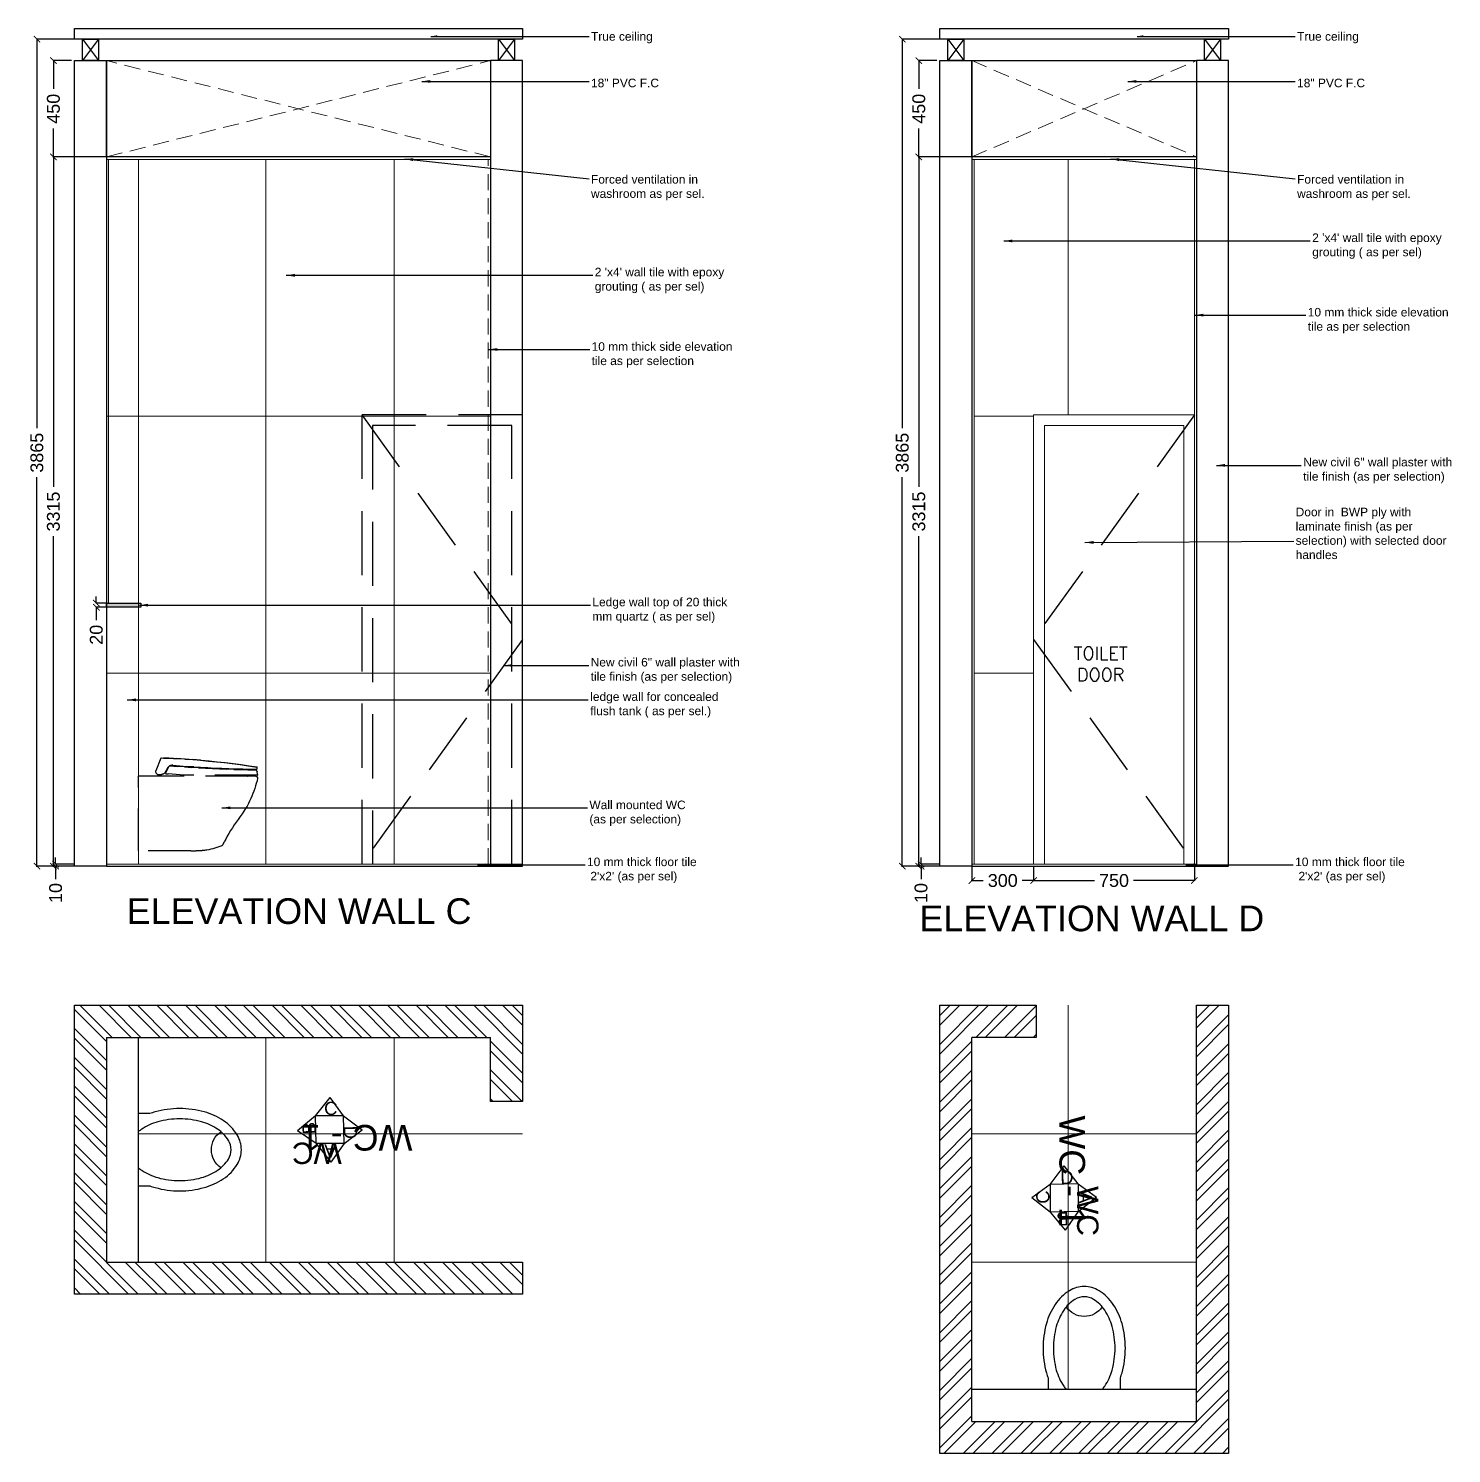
# Model space of a CAD drawing. Header units: millimetres. Extents: x 1464389 to 1998638, y -29162 to 256806.
# Drawn here: x 1961031 to 1967682, y 176559 to 183219 of the extents above; entities that cross this region are included whole.
import ezdxf

# ---------------------------------------------------------------- set-up
doc = ezdxf.new("R2010")
doc.units = ezdxf.units.MM
doc.header["$LTSCALE"] = 15
doc.header["$PDMODE"] = 35
doc.linetypes.add('DASHED', pattern=[0.75, 0.5, -0.25])
doc.linetypes.add('DASHED2', pattern=[0.375, 0.25, -0.125])
doc.layers.get('0').update_dxf_attribs({"lineweight": 5})
for name, color, linetype in [('A-WALL', 5, 'Continuous'), ('LS_DR_Washbasin', 165, 'Continuous'), ('NEW WALL', 5, 'Continuous'), ('Text', 250, 'Continuous')]:
    doc.layers.add(name, color=color, linetype=linetype)
for name, color, linetype, lineweight in [('dimension', 1, 'Continuous', 25), ('false ceiling', 124, 'Continuous', 9), ('floor tiling line', 6, 'Continuous', 5), ('HACH', 252, 'Continuous', 13), ('ledge wall line', 252, 'Continuous', 13), ('LS_DR_Door', 34, 'Continuous', 5), ('LS_DR_TEXT', 7, 'Continuous', 13), ('WALL TILE', 4, 'Continuous', 5)]:
    doc.layers.add(name, color=color, linetype=linetype, lineweight=lineweight)
doc.layers.add('Furnitures', color=7, linetype='Continuous', lineweight=25, true_color=0x753b00)
doc.styles.add('ARIAL', font='arial.ttf')
doc.styles.add('ROMANS', font='romans.shx')
doc.dimstyles.new('SC-25', dxfattribs={"dimtxt": 60, "dimasz": 30, "dimexe": 0, "dimexo": 0, "dimgap": 25, "dimtad": 0, "dimdec": 0, "dimzin": 0, "dimdsep": 46, "dimtxsty": 'ARIAL', "dimblk": 'ARCHTICK', "dimcen": 0.09, "dimdle": 3, "dimclrd": 251, "dimclre": 251, "dimclrt": 1, "dimadec": 0, "dimazin": 0, "dimtfac": 1, "dimtdec": 0, "dimtofl": 0, "dimtmove": 0, "dimatfit": 2, "dimfxl": 100, "dimtolj": 1, "dimtzin": 0, "dimarcsym": 0})

# ---------------------------------------------------------------- blocks, each defined once
blk = doc.blocks.new('EWC')
at = {"layer": 'Furnitures'}
for points in [[(0, 0), (0, 53.5, -0.020439), (-7.7, 77.5, -0.067459), (-23.3, 192.3, -0.067459), (-7.7, 307.1, -0.079812), (33.1, 396.3, -0.107118), (99.9, 461, -0.139889), (169, 480.8, -0.139889), (238.1, 461, -0.107118), (305, 396.3, -0.079812), (345.8, 307.1, -0.067459), (361.3, 192.3, -0.067459), (345.8, 77.5, -0.020439), (338.1, 53.5), (338.1, 0)], [(84.3, 0, -0.027307), (73.1, 15, -0.079812), (38.6, 90.3, -0.067459), (24.8, 192.3, -0.067459), (38.6, 294.3, -0.079812), (73.1, 369.6, -0.107118), (125.3, 420.2, -0.139889), (169, 432.7, -0.139889), (212.8, 420.2, -0.107118), (265, 369.6, -0.079812), (299.4, 294.3, -0.067459), (313.3, 192.3, -0.067459), (299.4, 90.3, -0.079812), (265, 15, -0.027307), (253.8, 0, -0.139889)]]:
    blk.add_lwpolyline(points, format="xyb", dxfattribs=at)
blk.add_arc((169, 441.9), 101.3, 213.89944, 326.10056, dxfattribs=at)
blk = doc.blocks.new('HINGE')
at = {"color": 159, "ltscale": 0.25, "true_color": 0x22346e}
for p, q in [((1597563.1, -297517.5), (1597638.1, -297617.5)), ((1597638.1, -297517.5), (1597563.1, -297617.5))]:
    blk.add_line(p, q, dxfattribs=at)
blk.add_lwpolyline([(1597638.1, -297517.5), (1597638.1, -297617.5), (1597563.1, -297617.5), (1597563.1, -297517.5), (1597638.1, -297517.5)], dxfattribs=at)
blk = doc.blocks.new('Toto ls')
at = {"layer": 'Furnitures', "linetype": 'DASHED'}
for p, q in [((-6.59, 8.18), (-7.46, 5.92)), ((-6.59, 8.18), (-6.58, 8.19)), ((-6.59, 8.18), (-6.59, 8.18)), ((-6.58, 8.19), (-6.57, 8.2)), ((-6.57, 8.2), (-6.56, 8.21)), ((-6.57, 8.2), (-6.57, 8.2)), ((-6.56, 8.21), (-6.55, 8.21)), ((-6.55, 8.21), (-6.54, 8.22)), ((-6.54, 8.22), (-6.53, 8.22)), ((-6.54, 8.22), (-6.54, 8.22)), ((-6.53, 8.22), (-6.52, 8.23)), ((-6.52, 8.23), (-6.51, 8.23)), ((-6.51, 8.23), (-6.5, 8.23)), ((-6.5, 8.23), (-6.13, 8.21)), ((-6.5, 8.23), (-5.15, 8.18)), ((-6.13, 8.21), (-5.15, 8.18)), ((-5.17, 8.17), (-6.13, 8.21)), ((-5.15, 8.18), (-5.17, 8.17)), ((-5.17, 8.17), (-4.36, 8.13)), ((-5.15, 8.18), (-3.72, 8.12)), ((-4.36, 8.13), (-5.15, 8.18)), ((-4.36, 8.13), (-3.76, 8.1)), ((-4.36, 8.13), (-3.72, 8.12)), ((-2.36, 8.02), (-3.76, 8.1)), ((-3.72, 8.12), (-2.3, 8.04)), ((-2.36, 8.02), (-0.95, 7.92)), ((-2.3, 8.04), (-0.88, 7.94)), ((0.45, 7.81), (-0.95, 7.92)), ((-0.88, 7.94), (0.54, 7.83)), ((0.45, 7.81), (1.85, 7.68)), ((0.54, 7.83), (1.96, 7.7)), ((1.85, 7.68), (3.25, 7.54)), ((1.96, 7.7), (3.38, 7.56)), ((3.38, 7.56), (4.8, 7.41)), ((-7.48, 5.84), (-7.46, 5.92)), ((-7.48, 5.76), (-7.48, 5.84)), ((-7.47, 5.68), (-7.48, 5.76)), ((-7.44, 5.6), (-7.47, 5.68)), ((-7.41, 5.52), (-7.44, 5.6)), ((-7.37, 5.45), (-7.41, 5.52)), ((-7.31, 5.39), (-7.37, 5.45)), ((-7.25, 5.33), (-7.31, 5.39)), ((-7.18, 5.29), (-7.25, 5.33)), ((-7.11, 5.25), (-7.18, 5.29)), ((-7.03, 5.23), (-7.11, 5.25)), ((-6.95, 5.22), (-7.03, 5.23)), ((-6.85, 5.21), (-6.95, 5.22)), ((-6.76, 5.22), (-6.85, 5.21)), ((-6.66, 5.23), (-6.76, 5.22)), ((-6.56, 5.25), (-6.66, 5.23)), ((-6.47, 5.27), (-6.56, 5.25)), ((-6.38, 5.3), (-6.47, 5.27)), ((-6.29, 5.34), (-6.38, 5.3)), ((-6.2, 5.38), (-6.29, 5.34)), ((-6.11, 5.43), (-6.2, 5.38)), ((-6.03, 5.49), (-6.11, 5.43)), ((-5.96, 5.55), (-6.03, 5.49)), ((-5.88, 5.61), (-5.96, 5.55)), ((-5.36, 6.53), (-5.88, 5.61)), ((-5.76, 5.5), (-5.25, 6.59)), ((-5.76, 5.5), (-5.76, 5.5)), ((-5.76, 5.5), (-5.76, 5.49)), ((-5.76, 5.49), (-5.75, 5.48)), ((-5.75, 5.48), (-5.75, 5.47)), ((-5.75, 5.47), (-5.74, 5.47)), ((-5.74, 5.47), (-5.74, 5.46)), ((-5.74, 5.46), (-5.73, 5.46)), ((-5.74, 5.46), (-5.74, 5.46)), ((-5.73, 5.46), (-5.73, 5.45)), ((-5.73, 5.45), (-5.72, 5.45)), ((-5.72, 5.45), (-5.71, 5.44)), ((-5.71, 5.44), (-5.7, 5.44)), ((-5.7, 5.44), (-5.7, 5.44)), ((-5.7, 5.44), (-5.32, 5.39)), ((-5.31, 6.59), (-5.36, 6.53)), ((-2.48, 5.18), (-5.32, 5.39)), ((-5.25, 6.65), (-5.31, 6.59)), ((-5.19, 6.71), (-5.25, 6.65)), ((-5.23, 6.62), (-5.25, 6.59)), ((-5.21, 6.65), (-5.23, 6.62)), ((-5.19, 6.68), (-5.21, 6.65)), ((-5.13, 6.75), (-5.19, 6.71)), ((-5.17, 6.71), (-5.19, 6.68)), ((-5.14, 6.73), (-5.17, 6.71)), ((-5.12, 6.75), (-5.14, 6.73)), ((-5.06, 6.8), (-5.13, 6.75)), ((-5.12, 6.75), (-5.12, 6.75)), ((-5.11, 6.75), (-5.12, 6.75)), ((-5.09, 6.77), (-5.11, 6.75)), ((-5.05, 6.79), (-5.09, 6.77)), ((-4.98, 6.84), (-5.06, 6.8)), ((-5.02, 6.81), (-5.05, 6.79)), ((-4.99, 6.82), (-5.02, 6.81)), ((-4.95, 6.83), (-4.99, 6.82)), ((-4.91, 6.87), (-4.98, 6.84)), ((-4.92, 6.83), (-4.95, 6.83)), ((-4.92, 6.83), (-3.67, 6.73)), ((-4.83, 6.89), (-4.91, 6.87)), ((-4.75, 6.91), (-4.83, 6.89)), ((-4.67, 6.92), (-4.75, 6.91)), ((-4.58, 6.92), (-4.67, 6.92)), ((-4.5, 6.92), (-4.58, 6.92)), ((-4.5, 6.92), (-3.26, 6.82)), ((-2.42, 6.64), (-3.67, 6.73)), ((-3.26, 6.82), (-2.02, 6.73)), ((10.47, 5.16), (-2.48, 5.18)), ((-2.42, 6.64), (-1.18, 6.56)), ((-0.78, 6.65), (-2.02, 6.73)), ((0.07, 6.48), (-1.18, 6.56)), ((-0.78, 6.65), (0.45, 6.57)), ((0.07, 6.48), (1.32, 6.41)), ((0.45, 6.57), (1.7, 6.51)), ((1.32, 6.41), (2.56, 6.34)), ((1.7, 6.51), (2.94, 6.44)), ((2.56, 6.34), (3.81, 6.29)), ((2.94, 6.44), (4.18, 6.39)), ((3.25, 7.54), (4.65, 7.39)), ((3.81, 6.29), (5.06, 6.24)), ((4.18, 6.39), (5.42, 6.34)), ((4.65, 7.39), (6.04, 7.22)), ((4.8, 7.41), (6.21, 7.24)), ((6.31, 6.19), (5.06, 6.24)), ((5.42, 6.34), (6.66, 6.31)), ((6.04, 7.22), (7.44, 7.04)), ((6.21, 7.24), (7.63, 7.05)), ((6.31, 6.19), (7.56, 6.16)), ((6.66, 6.31), (7.9, 6.27)), ((7.44, 7.04), (8.83, 6.85)), ((7.56, 6.16), (8.81, 6.13)), ((7.63, 7.05), (9.04, 6.85)), ((7.9, 6.27), (9.14, 6.25)), ((8.81, 6.13), (10.06, 6.11)), ((8.83, 6.85), (10.4, 6.61)), ((9.04, 6.85), (10.45, 6.64)), ((9.14, 6.25), (10.38, 6.23)), ((10.11, 6.1), (10.06, 6.11)), ((10.16, 6.09), (10.11, 6.1)), ((10.21, 6.07), (10.16, 6.09)), ((10.21, 6.07), (10.25, 6.05)), ((10.29, 6.02), (10.25, 6.05)), ((10.33, 5.99), (10.29, 6.02)), ((10.33, 5.99), (10.33, 5.99)), ((10.33, 5.99), (10.37, 5.95)), ((10.4, 5.91), (10.37, 5.95)), ((10.45, 6.23), (10.38, 6.23)), ((10.45, 6.64), (10.4, 6.61)), ((10.43, 5.87), (10.4, 5.91)), ((10.43, 5.87), (10.45, 5.82)), ((10.45, 6.23), (10.45, 6.64)), ((10.46, 5.77), (10.45, 5.82)), ((10.47, 5.72), (10.46, 5.77)), ((10.5, 5.5), (10.47, 5.72)), ((10.47, 5.16), (10.48, 5.16)), ((10.49, 5.16), (10.48, 5.16)), ((10.49, 5.17), (10.5, 5.49)), ((10.5, 5.17), (10.49, 5.17)), ((10.49, 5.16), (10.49, 5.17)), ((10.5, 5.49), (10.5, 5.5)), ((10.5, 5.17), (10.5, 5.49)), ((10.5, 5.49), (10.5, 5.49)), ((10.51, 5.17), (10.5, 5.49)), ((10.5, 5.17), (10.5, 5.49)), ((10.54, 5.22), (10.5, 5.49)), ((10.51, 5.18), (10.5, 5.49)), ((10.5, 5.17), (10.5, 5.17)), ((10.5, 5.17), (10.51, 5.17)), ((10.51, 5.18), (10.52, 5.19)), ((10.51, 5.18), (10.51, 5.18)), ((10.51, 5.17), (10.51, 5.18)), ((10.52, 5.19), (10.53, 5.2)), ((10.52, 5.19), (10.52, 5.19)), ((10.53, 5.21), (10.54, 5.22)), ((10.53, 5.21), (10.53, 5.2)), ((10.53, 5.2), (10.53, 5.2)), ((-10.54, -8.23), (-10.54, 4.97)), ((-5.6, 4.97), (-10.54, 4.97)), ((8.8, 4.97), (-5.6, 4.97)), ((8.76, 4.96), (8.75, 4.95)), ((8.79, 4.96), (8.76, 4.96)), ((8.8, 4.97), (8.79, 4.96)), ((10.22, 4.97), (8.8, 4.97)), ((10.03, 2.81), (9.87, 2.36)), ((10.17, 3.26), (10.03, 2.81)), ((10.3, 3.71), (10.17, 3.26)), ((10.22, 4.97), (10.26, 4.96)), ((10.26, 4.96), (10.31, 4.95)), ((10.42, 4.16), (10.3, 3.71)), ((10.31, 4.95), (10.35, 4.94)), ((10.35, 4.94), (10.39, 4.92)), ((10.39, 4.92), (10.42, 4.89)), ((10.42, 4.89), (10.45, 4.86)), ((10.53, 4.62), (10.42, 4.16)), ((10.45, 4.86), (10.48, 4.83)), ((10.48, 4.83), (10.5, 4.79)), ((10.5, 4.79), (10.52, 4.75)), ((10.52, 4.75), (10.53, 4.7)), ((10.54, 4.66), (10.53, 4.7)), ((10.54, 4.66), (10.53, 4.62)), ((8.89, 0.15), (8.65, -0.28)), ((9.11, 0.59), (8.89, 0.15)), ((9.32, 1.03), (9.11, 0.59)), ((9.52, 1.47), (9.32, 1.03)), ((9.7, 1.92), (9.52, 1.47)), ((9.87, 2.36), (9.7, 1.92)), ((7.44, -2.15), (7.08, -2.64)), ((7.79, -1.67), (7.44, -2.15)), ((8.11, -1.19), (7.79, -1.67)), ((8.4, -0.71), (8.11, -1.19)), ((8.65, -0.28), (8.4, -0.71)), ((5.75, -4.62), (5.45, -5.12)), ((6.06, -4.12), (5.75, -4.62)), ((6.39, -3.62), (6.06, -4.12)), ((6.73, -3.13), (6.39, -3.62)), ((7.08, -2.64), (6.73, -3.13)), ((3.69, -7.51), (3.33, -7.64)), ((4.04, -7.38), (3.69, -7.51)), ((4.11, -7.34), (4.04, -7.38)), ((4.18, -7.3), (4.11, -7.34)), ((4.24, -7.26), (4.18, -7.3)), ((4.3, -7.2), (4.24, -7.26)), ((4.35, -7.14), (4.3, -7.2)), ((4.4, -7.08), (4.35, -7.14)), ((4.44, -7.01), (4.4, -7.08)), ((4.47, -6.93), (4.44, -7.01)), ((4.47, -6.93), (4.63, -6.62)), ((4.89, -6.12), (4.63, -6.62)), ((5.16, -5.62), (4.89, -6.12)), ((5.45, -5.12), (5.16, -5.62)), ((-1.34, -8.23), (-10.54, -8.23)), ((-1.26, -8.23), (-1.34, -8.23)), ((-1.26, -8.23), (-0.35, -8.22)), ((-0.15, -8.22), (-0.35, -8.22)), ((-0.04, -8.21), (-0.15, -8.22)), ((0.08, -8.21), (-0.04, -8.21)), ((0.21, -8.21), (0.08, -8.21)), ((0.28, -8.2), (0.21, -8.21)), ((0.34, -8.2), (0.28, -8.2)), ((0.48, -8.19), (0.34, -8.2)), ((0.63, -8.18), (0.48, -8.19)), ((0.74, -8.17), (0.63, -8.18)), ((0.79, -8.17), (0.74, -8.17)), ((0.96, -8.15), (0.79, -8.17)), ((1.14, -8.13), (0.96, -8.15)), ((1.15, -8.13), (1.14, -8.13)), ((1.33, -8.11), (1.15, -8.13)), ((1.43, -8.09), (1.33, -8.11)), ((1.52, -8.08), (1.43, -8.09)), ((1.55, -8.07), (1.52, -8.08)), ((1.88, -8.01), (1.55, -8.07)), ((2.25, -7.94), (1.88, -8.01)), ((2.61, -7.85), (2.25, -7.94)), ((2.97, -7.75), (2.61, -7.85)), ((3.33, -7.64), (2.97, -7.75))]:
    blk.add_line(p, q, dxfattribs=at)
blk = doc.blocks.new('_ArchTick')
at = {"color": 0, "linetype": 'ByBlock', "const_width": 0.15}
blk.add_lwpolyline([(-0.5, -0.5), (0.5, 0.5)], dxfattribs=at)
blk = doc.blocks.new('*D2968')
at = {"layer": 'Defpoints', "color": 0, "ltscale": 0.25, "transparency": 16777216}
for p in [(1961245.5, 183168.5), (1961070.5, 179303.5), (1961245.5, 179303.5)]:
    blk.add_point(p, dxfattribs=at)
at = {"layer": 'dimension', "color": 251, "lineweight": -2, "ltscale": 0.25, "transparency": 16777216}
for p, q in [((1961070.5, 183171.5), (1961070.5, 181350.8)), ((1961245.5, 183168.5), (1961070.5, 183168.5)), ((1961070.5, 179300.5), (1961070.5, 181121.2)), ((1961245.5, 179303.5), (1961070.5, 179303.5))]:
    blk.add_line(p, q, dxfattribs=at)
at = {"layer": 'dimension', "color": 251, "lineweight": -2, "ltscale": 0.25, "transparency": 16777216, "xscale": 30, "yscale": 30, "zscale": 30}
for p, rotation in [((1961070.5, 183168.5), 90), ((1961070.5, 179303.5), 270)]:
    blk.add_blockref('_ArchTick', p, dxfattribs=dict(at, rotation=rotation))
at = {"layer": 'dimension', "color": 1, "ltscale": 0.25, "transparency": 16777216, "insert": (1961070.5, 181236), "char_height": 60, "attachment_point": 5, "rotation": 90, "style": 'ARIAL'}
blk.add_mtext('\\A1;3865', dxfattribs=at)
blk = doc.blocks.new('*D2969')
at = {"layer": 'Defpoints', "color": 0, "ltscale": 0.25, "transparency": 16777216}
for p in [(1961158, 179303.5), (1961245.5, 179313.5), (1961245.5, 179303.5)]:
    blk.add_point(p, dxfattribs=at)
at = {"layer": 'dimension', "color": 251, "lineweight": -2, "ltscale": 0.25, "transparency": 16777216}
for p, q in [((1961158, 179313.5), (1961158, 179343.5)), ((1961245.5, 179313.5), (1961158, 179313.5)), ((1961245.5, 179303.5), (1961158, 179303.5)), ((1961158, 179303.5), (1961158, 179243.5))]:
    blk.add_line(p, q, dxfattribs=at)
at = {"layer": 'dimension', "color": 251, "lineweight": -2, "ltscale": 0.25, "transparency": 16777216, "xscale": 30, "yscale": 30, "zscale": 30}
for p, rotation in [((1961158, 179313.5), 270), ((1961158, 179303.5), 90)]:
    blk.add_blockref('_ArchTick', p, dxfattribs=dict(at, rotation=rotation))
at = {"layer": 'dimension', "color": 1, "ltscale": 0.25, "transparency": 16777216, "insert": (1961158, 179178.5), "char_height": 60, "attachment_point": 5, "rotation": 90, "style": 'ARIAL'}
blk.add_mtext('\\A1;10', dxfattribs=at)
blk = doc.blocks.new('*D2970')
at = {"layer": 'Defpoints', "color": 0, "ltscale": 0.25, "transparency": 16777216}
for p in [(1961147.7, 183068.5), (1961231.6, 183068.5), (1961231.6, 182618.5)]:
    blk.add_point(p, dxfattribs=at)
at = {"layer": 'dimension', "color": 251, "lineweight": -2, "ltscale": 0.25, "transparency": 16777216}
for p, q in [((1961147.7, 183071.5), (1961147.7, 182935.9)), ((1961231.6, 183068.5), (1961147.7, 183068.5)), ((1961147.7, 182615.5), (1961147.7, 182751.2)), ((1961231.6, 182618.5), (1961147.7, 182618.5))]:
    blk.add_line(p, q, dxfattribs=at)
at = {"layer": 'dimension', "color": 251, "lineweight": -2, "ltscale": 0.25, "transparency": 16777216, "xscale": 30, "yscale": 30, "zscale": 30}
for p, rotation in [((1961147.7, 183068.5), 90), ((1961147.7, 182618.5), 270)]:
    blk.add_blockref('_ArchTick', p, dxfattribs=dict(at, rotation=rotation))
at = {"layer": 'dimension', "color": 1, "ltscale": 0.25, "transparency": 16777216, "insert": (1961147.7, 182843.5), "char_height": 60, "attachment_point": 5, "rotation": 90, "style": 'ARIAL'}
blk.add_mtext('\\A1;450', dxfattribs=at)
blk = doc.blocks.new('*D2971')
at = {"layer": 'Defpoints', "color": 0, "ltscale": 0.25, "transparency": 16777216}
for p in [(1961348.2, 180513.5), (1961395.6, 180533.5), (1961395.6, 180513.5)]:
    blk.add_point(p, dxfattribs=at)
at = {"layer": 'dimension', "color": 251, "lineweight": -2, "ltscale": 0.25, "transparency": 16777216}
for p, q in [((1961348.2, 180533.5), (1961348.2, 180563.5)), ((1961395.6, 180533.5), (1961348.2, 180533.5)), ((1961395.6, 180513.5), (1961348.2, 180513.5)), ((1961348.2, 180513.5), (1961348.2, 180453.5))]:
    blk.add_line(p, q, dxfattribs=at)
at = {"layer": 'dimension', "color": 251, "lineweight": -2, "ltscale": 0.25, "transparency": 16777216, "xscale": 30, "yscale": 30, "zscale": 30}
for p, rotation in [((1961348.2, 180533.5), 270), ((1961348.2, 180513.5), 90)]:
    blk.add_blockref('_ArchTick', p, dxfattribs=dict(at, rotation=rotation))
at = {"layer": 'dimension', "color": 1, "ltscale": 0.25, "transparency": 16777216, "insert": (1961348.2, 180385.2), "char_height": 60, "attachment_point": 5, "rotation": 90, "style": 'ARIAL'}
blk.add_mtext('\\A1;20', dxfattribs=at)
blk = doc.blocks.new('*D2972')
at = {"layer": 'Defpoints', "color": 0, "ltscale": 0.25, "transparency": 16777216}
for p in [(1961395.5, 182618.5), (1961147.7, 179303.5), (1961395.5, 179303.5)]:
    blk.add_point(p, dxfattribs=at)
at = {"layer": 'dimension', "color": 251, "lineweight": -2, "ltscale": 0.25, "transparency": 16777216}
for p, q in [((1961147.7, 182621.5), (1961147.7, 181075.8)), ((1961395.5, 182618.5), (1961147.7, 182618.5)), ((1961147.7, 179300.5), (1961147.7, 180846.2)), ((1961395.5, 179303.5), (1961147.7, 179303.5))]:
    blk.add_line(p, q, dxfattribs=at)
at = {"layer": 'dimension', "color": 251, "lineweight": -2, "ltscale": 0.25, "transparency": 16777216, "xscale": 30, "yscale": 30, "zscale": 30}
for p, rotation in [((1961147.7, 182618.5), 90), ((1961147.7, 179303.5), 270)]:
    blk.add_blockref('_ArchTick', p, dxfattribs=dict(at, rotation=rotation))
at = {"layer": 'dimension', "color": 1, "ltscale": 0.25, "transparency": 16777216, "insert": (1961147.7, 180961), "char_height": 60, "attachment_point": 5, "rotation": 90, "style": 'ARIAL'}
blk.add_mtext('\\A1;3315', dxfattribs=at)
blk = doc.blocks.new('*D2973')
at = {"layer": 'Defpoints', "color": 0, "ltscale": 0.25, "transparency": 16777216}
for p in [(1965290.3, 183168.5), (1965115.3, 179303.5), (1965290.3, 179303.5)]:
    blk.add_point(p, dxfattribs=at)
at = {"layer": 'dimension', "color": 251, "lineweight": -2, "ltscale": 0.25, "transparency": 16777216}
for p, q in [((1965115.3, 183171.5), (1965115.3, 181350.8)), ((1965290.3, 183168.5), (1965115.3, 183168.5)), ((1965115.3, 179300.5), (1965115.3, 181121.2)), ((1965290.3, 179303.5), (1965115.3, 179303.5))]:
    blk.add_line(p, q, dxfattribs=at)
at = {"layer": 'dimension', "color": 251, "lineweight": -2, "ltscale": 0.25, "transparency": 16777216, "xscale": 30, "yscale": 30, "zscale": 30}
for p, rotation in [((1965115.3, 183168.5), 90), ((1965115.3, 179303.5), 270)]:
    blk.add_blockref('_ArchTick', p, dxfattribs=dict(at, rotation=rotation))
at = {"layer": 'dimension', "color": 1, "ltscale": 0.25, "transparency": 16777216, "insert": (1965115.3, 181236), "char_height": 60, "attachment_point": 5, "rotation": 90, "style": 'ARIAL'}
blk.add_mtext('\\A1;3865', dxfattribs=at)
blk = doc.blocks.new('*D2974')
at = {"layer": 'Defpoints', "color": 0, "ltscale": 0.25, "transparency": 16777216}
for p in [(1965202.8, 179303.5), (1965290.3, 179313.5), (1965290.3, 179303.5)]:
    blk.add_point(p, dxfattribs=at)
at = {"layer": 'dimension', "color": 251, "lineweight": -2, "ltscale": 0.25, "transparency": 16777216}
for p, q in [((1965202.8, 179313.5), (1965202.8, 179343.5)), ((1965290.3, 179313.5), (1965202.8, 179313.5)), ((1965290.3, 179303.5), (1965202.8, 179303.5)), ((1965202.8, 179303.5), (1965202.8, 179243.5))]:
    blk.add_line(p, q, dxfattribs=at)
at = {"layer": 'dimension', "color": 251, "lineweight": -2, "ltscale": 0.25, "transparency": 16777216, "xscale": 30, "yscale": 30, "zscale": 30}
for p, rotation in [((1965202.8, 179313.5), 270), ((1965202.8, 179303.5), 90)]:
    blk.add_blockref('_ArchTick', p, dxfattribs=dict(at, rotation=rotation))
at = {"layer": 'dimension', "color": 1, "ltscale": 0.25, "transparency": 16777216, "insert": (1965202.8, 179178.5), "char_height": 60, "attachment_point": 5, "rotation": 90, "style": 'ARIAL'}
blk.add_mtext('\\A1;10', dxfattribs=at)
blk = doc.blocks.new('*D2975')
at = {"layer": 'Defpoints', "color": 0, "ltscale": 0.25, "transparency": 16777216}
for p in [(1965192.5, 183068.5), (1965276.4, 183068.5), (1965276.4, 182618.5)]:
    blk.add_point(p, dxfattribs=at)
at = {"layer": 'dimension', "color": 251, "lineweight": -2, "ltscale": 0.25, "transparency": 16777216}
for p, q in [((1965192.5, 183071.5), (1965192.5, 182935.9)), ((1965276.4, 183068.5), (1965192.5, 183068.5)), ((1965192.5, 182615.5), (1965192.5, 182751.2)), ((1965276.4, 182618.5), (1965192.5, 182618.5))]:
    blk.add_line(p, q, dxfattribs=at)
at = {"layer": 'dimension', "color": 251, "lineweight": -2, "ltscale": 0.25, "transparency": 16777216, "xscale": 30, "yscale": 30, "zscale": 30}
for p, rotation in [((1965192.5, 183068.5), 90), ((1965192.5, 182618.5), 270)]:
    blk.add_blockref('_ArchTick', p, dxfattribs=dict(at, rotation=rotation))
at = {"layer": 'dimension', "color": 1, "ltscale": 0.25, "transparency": 16777216, "insert": (1965192.5, 182843.5), "char_height": 60, "attachment_point": 5, "rotation": 90, "style": 'ARIAL'}
blk.add_mtext('\\A1;450', dxfattribs=at)
blk = doc.blocks.new('*D2976')
at = {"layer": 'Defpoints', "color": 0, "ltscale": 0.25, "transparency": 16777216}
for p in [(1965440.3, 182618.5), (1965192.5, 179303.5), (1965440.3, 179303.5)]:
    blk.add_point(p, dxfattribs=at)
at = {"layer": 'dimension', "color": 251, "lineweight": -2, "ltscale": 0.25, "transparency": 16777216}
for p, q in [((1965192.5, 182621.5), (1965192.5, 181075.8)), ((1965440.3, 182618.5), (1965192.5, 182618.5)), ((1965192.5, 179300.5), (1965192.5, 180846.2)), ((1965440.3, 179303.5), (1965192.5, 179303.5))]:
    blk.add_line(p, q, dxfattribs=at)
at = {"layer": 'dimension', "color": 251, "lineweight": -2, "ltscale": 0.25, "transparency": 16777216, "xscale": 30, "yscale": 30, "zscale": 30}
for p, rotation in [((1965192.5, 182618.5), 90), ((1965192.5, 179303.5), 270)]:
    blk.add_blockref('_ArchTick', p, dxfattribs=dict(at, rotation=rotation))
at = {"layer": 'dimension', "color": 1, "ltscale": 0.25, "transparency": 16777216, "insert": (1965192.5, 180961), "char_height": 60, "attachment_point": 5, "rotation": 90, "style": 'ARIAL'}
blk.add_mtext('\\A1;3315', dxfattribs=at)
blk = doc.blocks.new('*D2982')
at = {"layer": 'Defpoints', "color": 0, "ltscale": 0.25, "transparency": 16777216}
for p in [(1965440.3, 179303.5), (1965729.1, 179303.5), (1965729.1, 179236.5)]:
    blk.add_point(p, dxfattribs=at)
at = {"layer": 'dimension', "color": 251, "lineweight": -2, "ltscale": 0.25, "transparency": 16777216}
for p, q in [((1965440.3, 179303.5), (1965440.3, 179236.5)), ((1965729.1, 179303.5), (1965729.1, 179236.5)), ((1965437.3, 179236.5), (1965493.6, 179236.5)), ((1965732.1, 179236.5), (1965675.9, 179236.5))]:
    blk.add_line(p, q, dxfattribs=at)
at = {"layer": 'dimension', "color": 251, "lineweight": -2, "ltscale": 0.25, "transparency": 16777216, "xscale": 30, "yscale": 30, "zscale": 30, "rotation": 180}
blk.add_blockref('_ArchTick', (1965440.3, 179236.5), dxfattribs=at)
at = {"layer": 'dimension', "color": 251, "lineweight": -2, "ltscale": 0.25, "transparency": 16777216, "xscale": 30, "yscale": 30, "zscale": 30}
blk.add_blockref('_ArchTick', (1965729.1, 179236.5), dxfattribs=at)
at = {"layer": 'dimension', "color": 1, "ltscale": 0.25, "transparency": 16777216, "insert": (1965584.7, 179236.5), "char_height": 60, "attachment_point": 5, "style": 'ARIAL'}
blk.add_mtext('\\A1;300', dxfattribs=at)
blk = doc.blocks.new('*D2983')
at = {"layer": 'Defpoints', "color": 0, "ltscale": 0.25, "transparency": 16777216}
for p in [(1965729.1, 179303.5), (1966480.3, 179313.5), (1966480.3, 179236.5)]:
    blk.add_point(p, dxfattribs=at)
at = {"layer": 'dimension', "color": 251, "lineweight": -2, "ltscale": 0.25, "transparency": 16777216}
for p, q in [((1965729.1, 179303.5), (1965729.1, 179236.5)), ((1966480.3, 179313.5), (1966480.3, 179236.5)), ((1965726.1, 179236.5), (1966013.8, 179236.5)), ((1966483.3, 179236.5), (1966195.7, 179236.5))]:
    blk.add_line(p, q, dxfattribs=at)
at = {"layer": 'dimension', "color": 251, "lineweight": -2, "ltscale": 0.25, "transparency": 16777216, "xscale": 30, "yscale": 30, "zscale": 30, "rotation": 180}
blk.add_blockref('_ArchTick', (1965729.1, 179236.5), dxfattribs=at)
at = {"layer": 'dimension', "color": 251, "lineweight": -2, "ltscale": 0.25, "transparency": 16777216, "xscale": 30, "yscale": 30, "zscale": 30}
blk.add_blockref('_ArchTick', (1966480.3, 179236.5), dxfattribs=at)
at = {"layer": 'dimension', "color": 1, "ltscale": 0.25, "transparency": 16777216, "insert": (1966104.7, 179236.5), "char_height": 60, "attachment_point": 5, "style": 'ARIAL'}
blk.add_mtext('\\A1;750', dxfattribs=at)

msp = doc.modelspace()

# ---------------------------------------------------------------- hatches: boundary and pattern name
at = {"ltscale": 0.25, "true_color": 0xffffff}
h = msp.add_hatch(color=7, dxfattribs=at)
h.dxf.hatch_style = 1
h.paths.add_polyline_path([(1961555.5, 180533.5), (1961395.5, 180533.5), (1961395.5, 180513.5), (1961535.5, 180513.5), (1961555.5, 180513.5)])
at = {"layer": 'HACH'}
h = msp.add_hatch(dxfattribs=at)
h.set_pattern_fill('ANSI32', color=256, scale=10, angle=270)
h.set_pattern_definition([(315, (3559903.24, -140022.39), (67.351921, 67.351921), []), (315, (3559903.24, -140067.29), (67.351921, 67.351921), [])])
h.paths.add_polyline_path([(1963190.2, 178203.5), (1963340.2, 178203.5), (1963340.2, 178653.6), (1961245.5, 178653.6), (1961245.5, 177303.5), (1963340.2, 177303.5), (1963340.2, 177453.6), (1961545.3, 177453.6), (1961545.3, 177453.5), (1961545.2, 177453.5), (1961545.2, 177453.6), (1961395.5, 177453.6), (1961395.5, 178503.6), (1963190.2, 178503.6)])
h = msp.add_hatch(dxfattribs=at)
h.set_pattern_fill('ANSI32', color=256, scale=10, angle=360)
h.set_pattern_definition([(45, (2283966.31, 1775216.6), (-67.351921, 67.351921), []), (45, (2284011.21, 1775216.6), (-67.351921, 67.351921), [])])
h.paths.add_polyline_path([(1965290.3, 176558.9), (1966640.4, 176558.9), (1966640.4, 178653.6), (1966490.3, 178653.6), (1966490.3, 176858.7), (1966490.4, 176858.7), (1966490.5, 176858.6), (1966490.3, 176858.6), (1966490.3, 176708.9), (1965440.3, 176708.9), (1965440.3, 178503.6), (1965740.4, 178503.6), (1965740.4, 178653.6), (1965290.3, 178653.6)])

# ---------------------------------------------------------------- linework, layer by layer
at = {"linetype": 'DASHED2', "ltscale": 20}
for p, q in [((1961395.5, 182618.5), (1963190.2, 183068.5)), ((1963190.2, 182618.5), (1961395.5, 183068.5)), ((1965440.3, 182618.5), (1966490.3, 183068.5)), ((1965440.3, 183068.5), (1966490.3, 182618.5))]:
    msp.add_line(p, q, dxfattribs=at)
at = {"color": 4, "ltscale": 0.25}
for p, q in [((1961545.2, 179313.5), (1961545.2, 182606.5)), ((1962140.2, 179313.5), (1962140.2, 182606.5)), ((1962740.2, 179313.5), (1962740.2, 182606.5)), ((1963190.2, 181406.5), (1961395.5, 181406.5)), ((1963190.2, 180206.5), (1961395.5, 180206.5)), ((1966490.3, 176708.9), (1966490.3, 178653.6)), ((1961395.5, 177453.6), (1963340.2, 177453.6))]:
    msp.add_line(p, q, dxfattribs=at)
at = {"layer": 'A-WALL'}
for points in [[(1963340.2, 177453.6), (1963340.2, 177303.5), (1961245.5, 177303.5), (1961245.5, 178653.6), (1963340.2, 178653.6), (1963340.2, 178203.5)], [(1963190.2, 178653.6), (1963340.2, 178653.6), (1963340.2, 178203.5), (1963190.2, 178203.5), (1963190.2, 178503.6)], [(1965290.3, 178503.6), (1965290.3, 178653.6), (1965740.4, 178653.6), (1965740.4, 178503.6), (1965440.3, 178503.6)], [(1966490.3, 178653.6), (1966640.4, 178653.6), (1966640.4, 176558.9), (1965290.3, 176558.9), (1965290.3, 178653.6), (1965740.4, 178653.6)], [(1966490.3, 176708.9), (1966490.3, 178653.6), (1966640.4, 178653.6), (1966640.4, 176708.9)], [(1961395.5, 178503.6), (1961395.5, 177453.6)], [(1961395.5, 178503.6), (1963190.2, 178503.6)], [(1965440.3, 176708.9), (1965440.3, 178503.6)], [(1961395.5, 177453.6), (1963340.2, 177453.6), (1963340.2, 177303.5), (1961395.5, 177303.5)], [(1965440.3, 176708.9), (1966490.3, 176708.9)]]:
    msp.add_lwpolyline(points, dxfattribs=at)
at = {"layer": 'false ceiling', "linetype": 'Continuous', "ltscale": 0.25}
for p, q in [((1963190.2, 182606.5), (1961395.5, 182606.5)), ((1965440.3, 182606.5), (1966490.3, 182606.5))]:
    msp.add_line(p, q, dxfattribs=at)
at = {"layer": 'floor tiling line', "ltscale": 0.25}
for p, q in [((1961395.5, 179313.5), (1963340.2, 179313.5)), ((1965440.3, 179313.5), (1966490.3, 179313.5)), ((1965890.3, 176858.6), (1965890.3, 178653.6)), ((1961545.2, 177453.5), (1961545.2, 178503.5)), ((1962140.2, 177453.5), (1962140.2, 178503.6)), ((1962740.2, 177453.5), (1962740.2, 178503.6)), ((1961545.2, 178053.6), (1963340.2, 178053.6)), ((1966490.4, 178053.6), (1965440.3, 178053.6)), ((1966490.4, 177453.6), (1965440.3, 177453.6)), ((1966490.5, 176858.6), (1965440.4, 176858.6))]:
    msp.add_line(p, q, dxfattribs=at)
at = {"layer": 'Furnitures', "ltscale": 0.25}
for points in [[(1961245.5, 183218.5), (1963340.2, 183218.5), (1963340.2, 183168.5), (1961245.5, 183168.5)], [(1965290.3, 183218.5), (1966640.4, 183218.5), (1966640.4, 183168.5), (1965290.3, 183168.5)], [(1961395.5, 180533.5), (1961555.5, 180533.5), (1961555.5, 180513.5), (1961395.5, 180513.5)]]:
    msp.add_lwpolyline(points, close=True, dxfattribs=at)
at = {"layer": 'Furnitures', "linetype": 'DASHED', "ltscale": 40}
for points in [[(1963340.2, 179313.5), (1963340.2, 181413.5), (1962589.1, 181413.5), (1962589.1, 179313.5)], [(1962589.1, 181413.5), (1963340.2, 180363.5), (1962589.1, 179313.5)], [(1966480.3, 181413.5), (1965729.1, 180363.5), (1966480.3, 179313.5)], [(1963290.2, 179313.5), (1963290.2, 181363.5), (1962639.1, 181363.5), (1962639.1, 179313.5)]]:
    msp.add_lwpolyline(points, dxfattribs=at)
at = {"layer": 'ledge wall line'}
msp.add_lwpolyline([(1961395.5, 180513.5), (1961545.5, 180513.5), (1961545.5, 179313.5), (1961395.5, 179313.5)], close=True, dxfattribs=at)
at = {"layer": 'LS_DR_Door', "ltscale": 0.25}
for points in [[(1966480.3, 179313.5), (1966480.3, 181413.5), (1965729.1, 181413.5), (1965729.1, 179313.5)], [(1966430.3, 179313.5), (1966430.3, 181363.5), (1965779.1, 181363.5), (1965779.1, 179313.5)]]:
    msp.add_lwpolyline(points, dxfattribs=at)
at = {"layer": 'LS_DR_Washbasin'}
for p, q in [((1961545.3, 177453.5), (1961545.4, 178503.6)), ((1966490.4, 176858.7), (1965440.3, 176858.8))]:
    msp.add_line(p, q, dxfattribs=at)
at = {"layer": 'NEW WALL', "color": 5}
for p, q in [((1961395.5, 179303.5), (1963190.2, 179303.5)), ((1965440.3, 179303.5), (1966490.3, 179303.5))]:
    msp.add_line(p, q, dxfattribs=at)
at = {"layer": 'NEW WALL', "color": 240, "true_color": 0xed1f24}
for p, q in [((1962372.7, 178137.1), (1962440.6, 178223)), ((1962502.9, 178137.1), (1962440.6, 178223)), ((1962372.7, 178137.1), (1962288.8, 178066.8)), ((1962502.9, 178137.1), (1962372.7, 178137.1)), ((1962376.4, 178007), (1962372.7, 178137.1)), ((1962502.9, 178137.1), (1962590.7, 178071.7)), ((1962506.6, 178007), (1962502.9, 178137.1)), ((1962376.4, 178007), (1962288.8, 178066.8)), ((1962506.6, 178007), (1962590.7, 178071.7)), ((1962506.6, 178007), (1962376.4, 178007)), ((1962376.4, 178007), (1962444.3, 177921.1)), ((1962506.6, 178007), (1962444.3, 177921.1)), ((1965806.8, 177816.3), (1965872.3, 177904)), ((1965937, 177819.9), (1965872.3, 177904)), ((1965806.8, 177816.3), (1965720.9, 177754)), ((1965937, 177819.9), (1965806.8, 177816.3)), ((1965806.8, 177816.3), (1965806.8, 177686.1)), ((1965937, 177819.9), (1965937, 177689.7)), ((1965937, 177819.9), (1966022.8, 177757.6)), ((1965806.8, 177686.1), (1965720.9, 177754)), ((1965937, 177689.7), (1966022.8, 177757.6)), ((1965937, 177689.7), (1965806.8, 177686.1)), ((1965806.8, 177686.1), (1965877.1, 177602.1)), ((1965937, 177689.7), (1965877.1, 177602.1))]:
    msp.add_line(p, q, dxfattribs=at)
at = {"layer": 'NEW WALL', "color": 5}
for points in [[(1961245.5, 183068.5), (1961395.5, 183068.5), (1961395.5, 179303.5), (1961245.5, 179303.5)], [(1961395.5, 183068.5), (1963190.2, 183068.5), (1963190.2, 182618.5), (1961395.5, 182618.5)], [(1963190.2, 179303.5), (1963340.2, 179303.5), (1963340.2, 183068.5), (1963190.2, 183068.5)], [(1965290.3, 183068.5), (1965440.3, 183068.5), (1965440.3, 179303.5), (1965290.3, 179303.5)], [(1965440.3, 183068.5), (1966490.3, 183068.5), (1966490.3, 182618.5), (1965440.3, 182618.5)], [(1966490.3, 179303.5), (1966640.4, 179303.5), (1966640.4, 183068.5), (1966490.3, 183068.5)]]:
    msp.add_lwpolyline(points, close=True, dxfattribs=at)
at = {"layer": 'WALL TILE', "ltscale": 0.25}
for p, q in [((1965890.3, 181413.5), (1965890.3, 182606.5)), ((1965450.3, 181406.5), (1965729.1, 181406.5)), ((1965450.3, 180206.5), (1965729.1, 180206.5))]:
    msp.add_line(p, q, dxfattribs=at)
for points in [[(1961395.5, 182606.5), (1961405.5, 182606.5), (1961405.5, 180533.5), (1961395.5, 180533.5)], [(1965440.3, 182606.5), (1965450.3, 182606.5), (1965450.3, 179313.5), (1965440.3, 179313.5)], [(1966480.3, 182606.5), (1966490.3, 182606.5), (1966490.3, 179313.5), (1966480.3, 179313.5)]]:
    msp.add_lwpolyline(points, close=True, dxfattribs=at)
at = {"layer": 'WALL TILE', "linetype": 'DASHED', "ltscale": 10}
msp.add_lwpolyline([(1963190.2, 179313.5), (1963180.2, 179313.5), (1963180.2, 182606.5), (1963190.2, 182606.5)], close=True, dxfattribs=at)

# ---------------------------------------------------------------- block references
at = {"xscale": -1, "rotation": 270}
msp.add_blockref('EWC', (1961545.4, 177809.5), dxfattribs=at)
at = {"xscale": -1}
msp.add_blockref('EWC', (1966134.4, 176858.7), dxfattribs=at)
at = {"layer": 'Furnitures'}
for p in [(363720, 480686), (365664.7, 480686), (367764.7, 480686), (368964.8, 480686)]:
    msp.add_blockref('HINGE', p, dxfattribs=at)
at = {"layer": 'Furnitures', "ltscale": 0.25, "xscale": 26.41937887599168, "yscale": 26.41937887599168, "zscale": 26.41937887599168}
msp.add_blockref('Toto ls', (1961823.9, 179592.3), dxfattribs=at)

# ---------------------------------------------------------------- texts
at = {"layer": 'LS_DR_TEXT', "ltscale": 0.25, "insert": (1965685, 180328.4), "char_height": 60, "attachment_point": 1, "style": 'ROMANS'}
msp.add_mtext_dynamic_manual_height_columns('\\pxqc;TOILET\\PDOOR', width=714.754, gutter_width=584.3, heights=[194.2], dxfattribs=at)
at = {"layer": 'NEW WALL', "color": 240, "true_color": 0xed1f24, "insert": (1962412.7, 178202.6), "char_height": 61.6, "attachment_point": 1, "style": 'ARIAL'}
msp.add_mtext_dynamic_manual_height_columns('\\pxt5;C ', width=61.602, gutter_width=110, heights=[0], dxfattribs=at)
at = {"layer": 'NEW WALL', "color": 240, "true_color": 0xed1f24, "char_height": 61.6, "style": 'ARIAL'}
for s, insert, attachment_point, rotation in [('\\pxt5;B ', (1962373.9, 178051.5), 7, 91.61187), ('\\pxt5;D ', (1962565.8, 178091.6), 1, 271.61187), ('\\pxt5;A ', (1962471, 178003.5), 7, 180), ('\\pxt5;D ', (1965852.4, 177879.2), 1, 1.61187), ('\\pxt5;C ', (1965741.3, 177726.1), 1, 90), ('\\pxt5;A ', (1965940.4, 177784.3), 7, 270), ('\\pxt5;B ', (1965892.4, 177687.3), 7, 181.61187)]:
    msp.add_mtext_dynamic_manual_height_columns(s, width=61.602, gutter_width=110, heights=[0], dxfattribs=dict(at, insert=insert, attachment_point=attachment_point, rotation=rotation))
at = {"layer": 'Text', "color": 9, "ltscale": 0.25, "true_color": 0xc7c8ca, "char_height": 40, "attachment_point": 7, "style": 'ARIAL'}
for s, insert in [('True ceiling', (1963660.2, 183149.5)), ('True ceiling', (1966960.3, 183149.5)), ('18" PVC F.C', (1963660.2, 182943.4)), ('18" PVC F.C', (1966960.3, 182943.4)), ('Forced ventilation in washroom as per sel.', (1963660.2, 182415)), ('Forced ventilation in washroom as per sel.', (1966960.3, 182415)), ("2 'x4' wall tile with epoxy grouting ( as per sel)", (1967031, 182142.1)), ("2 'x4' wall tile with epoxy grouting ( as per sel)", (1963677.8, 181981.6)), ('10 mm thick side elevation tile as per selection', (1967010.2, 181794)), ('10 mm thick side elevation tile as per selection', (1963663.1, 181633.5)), ('New civil 6" wall plaster with tile finish (as per selection)', (1966988.9, 181093.4)), ('Door in  BWP ply with laminate finish (as per selection) with selected door handles ', (1966953.7, 180738.4)), ('Ledge wall top of 20 thick mm quartz ( as per sel)', (1963666.5, 180439.6)), ('New civil 6" wall plaster with tile finish (as per selection)', (1963658.7, 180158.2)), ('ledge wall for concealed flush tank ( as per sel.)', (1963656.5, 179997.3)), ('Wall mounted WC \\P(as per selection)', (1963652.7, 179491.5)), ("10 mm thick floor tile\\P 2'x2' (as per sel)", (1963641.6, 179225.2)), ("10 mm thick floor tile\\P 2'x2' (as per sel)", (1966951.3, 179225.2))]:
    msp.add_mtext_dynamic_manual_height_columns(s, width=713.093, gutter_width=250, heights=[0], dxfattribs=dict(at, insert=insert))
at = {"layer": 'Text', "color": 9, "ltscale": 0.25, "true_color": 0xc7c8ca, "char_height": 120, "width": 2848.533, "attachment_point": 7, "style": 'ARIAL'}
for s, insert in [('ELEVATION WALL C', (1961490.3, 179032)), ('ELEVATION WALL D', (1965195.3, 178998))]:
    msp.add_mtext(s, dxfattribs=dict(at, insert=insert))
at = {"layer": 'Text', "color": 9, "ltscale": 0.25, "true_color": 0xc7c8ca, "char_height": 120, "width": 597.027, "attachment_point": 7, "style": 'ARIAL'}
for insert, rotation in [((1962825.7, 178096.3), 180), ((1965847.6, 178139), 270)]:
    msp.add_mtext('WC - 1', dxfattribs=dict(at, insert=insert, rotation=rotation))
at = {"layer": 'Text', "ltscale": 0.25, "char_height": 100, "attachment_point": 1, "style": 'ARIAL'}
for insert, rotation in [((1963030.4, 177911.9), 180), ((1966032, 178343.8), 270)]:
    msp.add_mtext_dynamic_manual_height_columns('\\pxqc;WC', width=1302.77, gutter_width=250, heights=[103.4], dxfattribs=dict(at, insert=insert, rotation=rotation))

# ---------------------------------------------------------------- dimensions: what is measured, and where the dimension line sits
at = {"layer": 'dimension', "ltscale": 0.25}
for base, p1, p2, picture, middle in [((1961070.5, 179303.5), (1961245.5, 183168.5), (1961245.5, 179303.5), '*D2968', (1961070.5, 181236)), ((1965115.3, 179303.5), (1965290.3, 183168.5), (1965290.3, 179303.5), '*D2973', (1965115.3, 181236)), ((1961147.7, 183068.5), (1961231.6, 182618.5), (1961231.6, 183068.5), '*D2970', (1961147.7, 182843.5)), ((1965192.5, 183068.5), (1965276.4, 182618.5), (1965276.4, 183068.5), '*D2975', (1965192.5, 182843.5)), ((1961147.7, 179303.5), (1961395.5, 182618.5), (1961395.5, 179303.5), '*D2972', (1961147.7, 180961)), ((1965192.5, 179303.5), (1965440.3, 182618.5), (1965440.3, 179303.5), '*D2976', (1965192.5, 180961)), ((1961348.2, 180513.5), (1961395.6, 180533.5), (1961395.6, 180513.5), '*D2971', (1961348.2, 180385.2)), ((1961158, 179303.5), (1961245.5, 179313.5), (1961245.5, 179303.5), '*D2969', (1961158, 179178.5)), ((1965202.8, 179303.5), (1965290.3, 179313.5), (1965290.3, 179303.5), '*D2974', (1965202.8, 179178.5))]:
    dim = msp.add_linear_dim(base=base, p1=p1, p2=p2, angle=90, dimstyle='SC-25', override={"dimfxl": 15}, dxfattribs=at)
    dim.commit()
    dim.dimension.update_dxf_attribs({"geometry": picture, "text_midpoint": middle})
for base, p1, p2, text, picture, middle in [((1965729.1, 179236.5), (1965440.3, 179303.5), (1965729.1, 179303.5), '300', '*D2982', (1965584.7, 179236.5)), ((1966480.3, 179236.5), (1965729.1, 179303.5), (1966480.3, 179313.5), '750', '*D2983', (1966104.7, 179236.5))]:
    dim = msp.add_linear_dim(base=base, p1=p1, p2=p2, text=text, dimstyle='SC-25', override={"dimfxl": 15}, dxfattribs=at)
    dim.commit()
    dim.dimension.update_dxf_attribs({"geometry": picture, "text_midpoint": middle})

# ---------------------------------------------------------------- leaders
at = {"ltscale": 0.25}
for points, override in [([(1962912, 183181.9), (1963651.1, 183181.9)], {"dimgap": 25, "dimtad": 0, "dimfxl": 15}), ([(1966212.2, 183181.9), (1966951.3, 183181.9)], {"dimgap": 25, "dimtad": 0, "dimfxl": 15}), ([(1962869.1, 182971.1), (1963651.1, 182971.1)], {"dimasz": 40, "dimgap": 25, "dimtad": 0, "dimfxl": 15}), ([(1966169.2, 182971.1), (1966951.3, 182971.1)], {"dimasz": 40, "dimgap": 25, "dimtad": 0, "dimfxl": 15}), ([(1962789.6, 182609.5), (1963651.1, 182515.9)], {"dimasz": 40, "dimgap": 25, "dimtad": 0, "dimfxl": 15}), ([(1966089.7, 182609.5), (1966951.3, 182515.9)], {"dimasz": 40, "dimgap": 25, "dimtad": 0, "dimfxl": 15}), ([(1965589.4, 182225.5), (1967021.9, 182225.5)], {"dimasz": 40, "dimfxl": 15}), ([(1962236.2, 182065), (1963668.7, 182065)], {"dimasz": 40, "dimfxl": 15}), ([(1966482.1, 181878.9), (1967001.1, 181878.9)], {"dimasz": 40, "dimfxl": 15}), ([(1963182.4, 181718.4), (1963654, 181718.4)], {"dimasz": 40, "dimfxl": 15}), ([(1966583.5, 181176.9), (1966979.9, 181176.9)], {"dimasz": 40, "dimfxl": 15}), ([(1965968.9, 180816.5), (1966944.6, 180823.3)], {"dimasz": 40, "dimfxl": 15}), ([(1963253.3, 180241.7), (1963649.6, 180241.7)], {"dimasz": 40, "dimfxl": 15}), ([(1961493, 180080.8), (1963647.4, 180080.8)], {"dimasz": 40, "dimfxl": 15}), ([(1961935, 179576.4), (1963643.6, 179576.4)], {"dimasz": 40, "dimfxl": 15}), ([(1963130.2, 179310.1), (1963632.6, 179310.1)], {"dimasz": 40, "dimfxl": 15}), ([(1966439.8, 179310.1), (1966942.2, 179310.1)], {"dimasz": 40, "dimfxl": 15})]:
    msp.add_leader(points, dimstyle='SC-25', override=override, dxfattribs=at)
at = {"layer": 'WALL TILE', "ltscale": 0.25}
msp.add_leader([(1961550.2, 180523.5), (1963657.5, 180523)], dimstyle='SC-25', override={"dimasz": 40, "dimfxl": 15}, dxfattribs=at)

doc.saveas('drawing.dxf')
